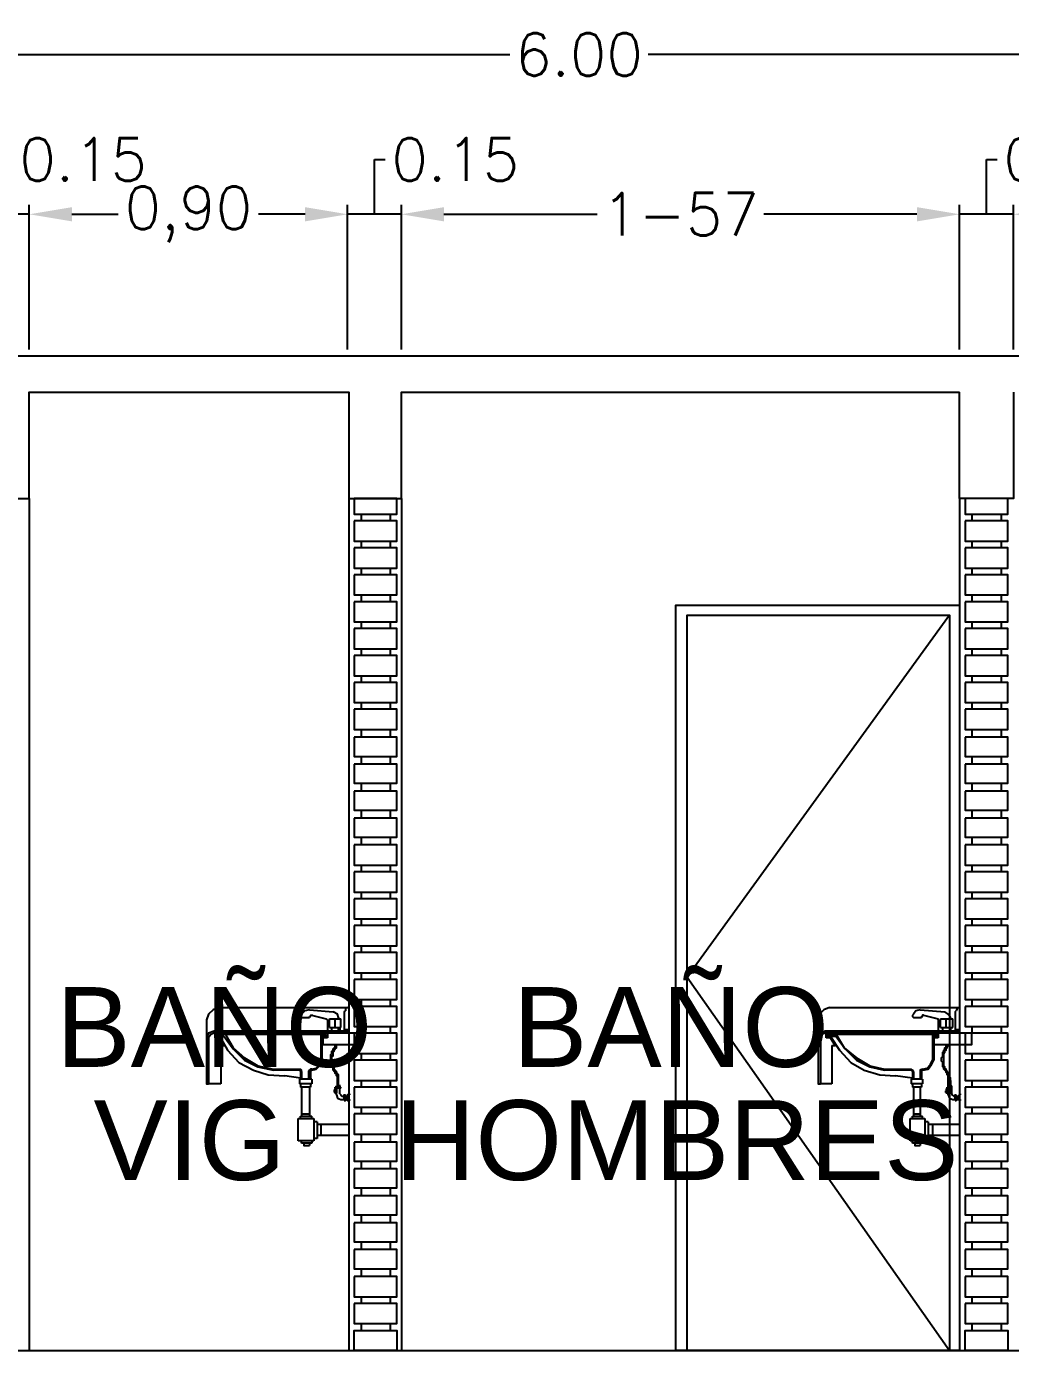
# Model space of a CAD drawing. Header units: millimetres. Extents: x -3 to 3438, y -2371 to 140.
# Drawn here: x 1201.64 to 1208.58, y -6.61 to 2.72 of the extents above; entities that cross this region are included whole.
import ezdxf

# ---------------------------------------------------------------- set-up
doc = ezdxf.new("R2010")
doc.units = ezdxf.units.MM
doc.linetypes.add('HIDDEN', pattern=[9.525, 6.35, -3.175])
doc.layers.get('0').update_dxf_attribs({"color": 3})
for name, color, linetype in [('1- 2', 223, 'Continuous'), ('1- muro 1', 8, 'Continuous'), ('1- muro de carga', 5, 'Continuous'), ('1- proy', 2, 'HIDDEN'), ('1- tex', 81, 'Continuous'), ('dim-75', 2, 'Continuous'), ('proy ante', 7, 'Continuous'), ('PUERTAS', 2, 'Continuous'), ('sanitarios', 2, 'Continuous')]:
    doc.layers.add(name, color=color, linetype=linetype)
doc.styles.add('ALA', font='arial.ttf')
doc.styles.add('TEXTOS', font='romans.shx')
doc.dimstyles.new('DIM-75P', dxfattribs={"dimtxt": 0.3, "dimasz": 0.3, "dimexe": 0.0675, "dimexo": 0.0468, "dimgap": 0.0375, "dimtad": 0, "dimtih": 1, "dimtoh": 1, "dimzin": 0, "dimdsep": 46, "dimtxsty": 'TEXTOS', "dimcen": 0.3, "dimclrd": 1, "dimclre": 1, "dimclrt": 2, "dimadec": 0, "dimazin": 0, "dimtfac": 1, "dimtmove": 1, "dimatfit": 3, "dimldrblk": 'flecha', "dimfxl": 0.045, "dimtolj": 1, "dimtzin": 0, "dimlwd": -1, "dimlwe": -1, "dimarcsym": 0})

# ---------------------------------------------------------------- blocks, each defined once
blk = doc.blocks.new('*D109')
at = {"layer": 'Defpoints', "color": 0, "transparency": 16777216}
for p in [(1201.2828, 1.3924), (1201.2828, 0.3924), (1201.6619, 0.3924)]:
    blk.add_point(p, dxfattribs=at)
at = {"layer": 'dim-75', "color": 1, "transparency": 16777216}
for p, q in [((1201.4723, 1.3924), (1201.4723, 1.7787)), ((1201.4723, 1.7787), (1201.5473, 1.7787)), ((1201.2828, 0.4392), (1201.2828, 1.4599)), ((1201.6619, 0.4392), (1201.6619, 1.4599)), ((1200.9828, 1.3924), (1200.6828, 1.3924)), ((1201.6619, 1.3924), (1201.2828, 1.3924)), ((1201.6619, 1.3924), (1201.2828, 1.3924)), ((1201.9619, 1.3924), (1202.2619, 1.3924))]:
    blk.add_line(p, q, dxfattribs=at)
for points in [[(1200.9828, 1.4424), (1200.9828, 1.3424), (1201.2828, 1.3924)], [(1201.9619, 1.4424), (1201.9619, 1.3424), (1201.6619, 1.3924)]]:
    blk.add_solid(points, dxfattribs=at)
at = {"layer": 'dim-75', "color": 2, "transparency": 16777216, "insert": (1202.042, 1.7787), "char_height": 0.3, "attachment_point": 5, "style": 'TEXTOS'}
blk.add_mtext('\\A1;0.15', dxfattribs=at)
blk = doc.blocks.new('flecha')
at = {"ltscale": 6}
for points in [[(-0.021, 0.03), (-0.106, 0.13), (-0.124, 0.055), (-0.124, 0.212)], [(-0.021, -0.03), (-0.106, -0.13), (-0.124, -0.055), (-0.124, -0.212)]]:
    blk.add_hatch(color=256, dxfattribs=at).paths.add_polyline_path(points)
for p, q in [((0.009, -0.017), (-0.137, 0.242)), ((0.009, 0.017), (-0.137, -0.242)), ((-0.127, 0.244), (-0.127, 0.025)), ((-0.127, 0.025), (-0.104, 0.122)), ((0, 0), (-0.104, 0.122)), ((0, 0), (-0.104, -0.122)), ((-0.127, -0.025), (-0.127, -0.244)), ((-0.127, -0.025), (-0.104, -0.122))]:
    blk.add_line(p, q, dxfattribs=at)
for points in [[(-0.021, 0.03), (-0.106, 0.13), (-0.124, 0.055), (-0.124, 0.212)], [(-0.021, -0.03), (-0.106, -0.13), (-0.124, -0.055), (-0.124, -0.212)]]:
    blk.add_lwpolyline(points, close=True, dxfattribs=at)
blk = doc.blocks.new('*D110')
at = {"layer": 'Defpoints', "color": 0, "transparency": 16777216}
for p in [(1203.9052, 1.3924), (1203.9052, 0.3924), (1204.2844, 0.3924)]:
    blk.add_point(p, dxfattribs=at)
at = {"layer": 'dim-75', "color": 1, "transparency": 16777216}
for p, q in [((1204.0948, 1.3924), (1204.0948, 1.7787)), ((1204.0948, 1.7787), (1204.1698, 1.7787)), ((1203.9052, 0.4392), (1203.9052, 1.4599)), ((1204.2844, 0.4392), (1204.2844, 1.4599)), ((1203.6052, 1.3924), (1203.3052, 1.3924)), ((1204.2844, 1.3924), (1203.9052, 1.3924)), ((1204.2844, 1.3924), (1203.9052, 1.3924)), ((1204.5844, 1.3924), (1204.8844, 1.3924))]:
    blk.add_line(p, q, dxfattribs=at)
for points in [[(1203.6052, 1.4424), (1203.6052, 1.3424), (1203.9052, 1.3924)], [(1204.5844, 1.4424), (1204.5844, 1.3424), (1204.2844, 1.3924)]]:
    blk.add_solid(points, dxfattribs=at)
at = {"layer": 'dim-75', "color": 2, "transparency": 16777216, "insert": (1204.6644, 1.7787), "char_height": 0.3, "attachment_point": 5, "style": 'TEXTOS'}
blk.add_mtext('\\A1;0.15', dxfattribs=at)
blk = doc.blocks.new('*D111')
at = {"layer": 'Defpoints', "color": 0, "transparency": 16777216}
for p in [(1208.218, 1.3924), (1208.218, 0.3924), (1208.5972, 0.3924)]:
    blk.add_point(p, dxfattribs=at)
at = {"layer": 'dim-75', "color": 1, "transparency": 16777216}
for p, q in [((1208.4076, 1.3924), (1208.4076, 1.7787)), ((1208.4076, 1.7787), (1208.4826, 1.7787)), ((1208.218, 0.4392), (1208.218, 1.4599)), ((1208.5972, 0.4392), (1208.5972, 1.4599)), ((1207.918, 1.3924), (1207.618, 1.3924)), ((1208.5972, 1.3924), (1208.218, 1.3924)), ((1208.5972, 1.3924), (1208.218, 1.3924)), ((1208.8972, 1.3924), (1209.1972, 1.3924))]:
    blk.add_line(p, q, dxfattribs=at)
for points in [[(1207.918, 1.4424), (1207.918, 1.3424), (1208.218, 1.3924)], [(1208.8972, 1.4424), (1208.8972, 1.3424), (1208.5972, 1.3924)]]:
    blk.add_solid(points, dxfattribs=at)
at = {"layer": 'dim-75', "color": 2, "transparency": 16777216, "insert": (1208.9772, 1.7787), "char_height": 0.3, "attachment_point": 5, "style": 'TEXTOS'}
blk.add_mtext('\\A1;0.15', dxfattribs=at)
blk = doc.blocks.new('*D113')
at = {"layer": 'Defpoints', "color": 0, "transparency": 16777216}
for p in [(1198.0284, 2.5188), (1198.0284, 1.5188), (1213.0442, 1.5188)]:
    blk.add_point(p, dxfattribs=at)
at = {"layer": 'dim-75', "color": 1, "transparency": 16777216}
for p, q in [((1198.0284, 1.5656), (1198.0284, 2.5863)), ((1213.0442, 1.5656), (1213.0442, 2.5863)), ((1198.3284, 2.5188), (1205.0488, 2.5188)), ((1212.7442, 2.5188), (1206.0238, 2.5188))]:
    blk.add_line(p, q, dxfattribs=at)
for points in [[(1198.3284, 2.5688), (1198.3284, 2.4688), (1198.0284, 2.5188)], [(1212.7442, 2.5688), (1212.7442, 2.4688), (1213.0442, 2.5188)]]:
    blk.add_solid(points, dxfattribs=at)
at = {"layer": 'dim-75', "color": 2, "transparency": 16777216, "insert": (1205.5363, 2.5188), "char_height": 0.3, "attachment_point": 5, "style": 'TEXTOS'}
blk.add_mtext('\\A1;6.00', dxfattribs=at)
blk = doc.blocks.new('*D116')
at = {"layer": 'Defpoints', "color": 0, "transparency": 16777216}
for p in [(1203.9052, 1.3924), (1201.6619, 0.3924), (1203.9052, 0.3924)]:
    blk.add_point(p, dxfattribs=at)
at = {"layer": 'dim-75', "color": 1, "transparency": 16777216}
for p, q in [((1201.6619, 0.4392), (1201.6619, 1.4599)), ((1203.9052, 0.4392), (1203.9052, 1.4599)), ((1201.9619, 1.3924), (1202.2889, 1.3924)), ((1203.6052, 1.3924), (1203.2782, 1.3924))]:
    blk.add_line(p, q, dxfattribs=at)
for points in [[(1201.9619, 1.4424), (1201.9619, 1.3424), (1201.6619, 1.3924)], [(1203.6052, 1.4424), (1203.6052, 1.3424), (1203.9052, 1.3924)]]:
    blk.add_solid(points, dxfattribs=at)
at = {"layer": 'dim-75', "color": 2, "transparency": 16777216, "insert": (1202.7836, 1.3924), "char_height": 0.3, "attachment_point": 5, "style": 'TEXTOS'}
blk.add_mtext('\\A1;0,90', dxfattribs=at)
blk = doc.blocks.new('*D117')
at = {"layer": 'Defpoints', "color": 0, "transparency": 16777216}
for p in [(1208.218, 1.3924), (1204.2844, 0.3924), (1208.218, 0.3924)]:
    blk.add_point(p, dxfattribs=at)
at = {"layer": 'dim-75', "color": 1, "transparency": 16777216}
for p, q in [((1204.2844, 0.4392), (1204.2844, 1.4599)), ((1208.218, 0.4392), (1208.218, 1.4599)), ((1204.5844, 1.3924), (1205.6637, 1.3924)), ((1207.918, 1.3924), (1206.8387, 1.3924))]:
    blk.add_line(p, q, dxfattribs=at)
for points in [[(1204.5844, 1.4424), (1204.5844, 1.3424), (1204.2844, 1.3924)], [(1207.918, 1.4424), (1207.918, 1.3424), (1208.218, 1.3924)]]:
    blk.add_solid(points, dxfattribs=at)
at = {"layer": 'dim-75', "color": 2, "transparency": 16777216, "insert": (1206.2512, 1.3924), "char_height": 0.3, "attachment_point": 5, "style": 'TEXTOS'}
blk.add_mtext('\\A1;1-57', dxfattribs=at)

msp = doc.modelspace()

# ---------------------------------------------------------------- linework, layer by layer
at = {"layer": '1- 2', "lineweight": 25}
for points in [[(1203.9526, -0.6107), (1203.9526, -0.7213), (1204.2527, -0.7213), (1204.2527, -0.6107), (1203.9526, -0.6107)], [(1208.2575, -0.6107), (1208.2575, -0.7213), (1208.5577, -0.7213), (1208.5577, -0.6107), (1208.2575, -0.6107)], [(1204, -0.7213), (1204, -0.7687)], [(1204.2054, -0.7213), (1204.2054, -0.7687)], [(1208.3049, -0.7213), (1208.3049, -0.7687)], [(1208.5103, -0.7213), (1208.5103, -0.7687)], [(1203.9526, -0.7687), (1203.9526, -0.9109), (1204.2527, -0.9109), (1204.2527, -0.7687), (1203.9526, -0.7687)], [(1208.2575, -0.7687), (1208.2575, -0.9109), (1208.5577, -0.9109), (1208.5577, -0.7687), (1208.2575, -0.7687)], [(1204, -0.9109), (1204, -0.9583)], [(1204.2054, -0.9109), (1204.2054, -0.9583)], [(1208.3049, -0.9109), (1208.3049, -0.9583)], [(1208.5103, -0.9109), (1208.5103, -0.9583)], [(1203.9526, -0.9583), (1203.9526, -1.1005), (1204.2527, -1.1005), (1204.2527, -0.9583), (1203.9526, -0.9583)], [(1208.2575, -0.9583), (1208.2575, -1.1005), (1208.5577, -1.1005), (1208.5577, -0.9583), (1208.2575, -0.9583)], [(1204, -1.1005), (1204, -1.1479)], [(1204.2054, -1.1005), (1204.2054, -1.1479)], [(1208.3049, -1.1005), (1208.3049, -1.1479)], [(1208.5103, -1.1005), (1208.5103, -1.1479)], [(1203.9526, -1.1479), (1203.9526, -1.29), (1204.2527, -1.29), (1204.2527, -1.1479), (1203.9526, -1.1479)], [(1208.2575, -1.1479), (1208.2575, -1.2901), (1208.5577, -1.2901), (1208.5577, -1.1479), (1208.2575, -1.1479)], [(1204, -1.29), (1204, -1.3374)], [(1204.2054, -1.29), (1204.2054, -1.3374)], [(1208.3049, -1.29), (1208.3049, -1.3374)], [(1208.5103, -1.29), (1208.5103, -1.3374)], [(1203.9526, -1.3374), (1203.9526, -1.4796), (1204.2527, -1.4796), (1204.2527, -1.3374), (1203.9526, -1.3374)], [(1208.2575, -1.3374), (1208.2575, -1.4796), (1208.5577, -1.4796), (1208.5577, -1.3374), (1208.2575, -1.3374)], [(1204, -1.4796), (1204, -1.527)], [(1204.2054, -1.4796), (1204.2054, -1.527)], [(1208.3049, -1.4796), (1208.3049, -1.527)], [(1208.5103, -1.4796), (1208.5103, -1.527)], [(1203.9526, -1.527), (1203.9526, -1.6692), (1204.2527, -1.6692), (1204.2527, -1.527), (1203.9526, -1.527)], [(1208.2575, -1.527), (1208.2575, -1.6692), (1208.5577, -1.6692), (1208.5577, -1.527), (1208.2575, -1.527)], [(1204, -1.6692), (1204, -1.7166)], [(1204.2054, -1.6692), (1204.2054, -1.7166)], [(1208.3049, -1.6692), (1208.3049, -1.7166)], [(1208.5103, -1.6692), (1208.5103, -1.7166)], [(1203.9526, -1.7166), (1203.9526, -1.8588), (1204.2527, -1.8588), (1204.2527, -1.7166), (1203.9526, -1.7166)], [(1208.2575, -1.7166), (1208.2575, -1.8588), (1208.5577, -1.8588), (1208.5577, -1.7166), (1208.2575, -1.7166)], [(1204, -1.8588), (1204, -1.9062)], [(1204.2054, -1.8588), (1204.2054, -1.9062)], [(1208.3049, -1.8588), (1208.3049, -1.9062)], [(1208.5103, -1.8588), (1208.5103, -1.9062)], [(1203.9526, -1.9062), (1203.9526, -2.0483), (1204.2527, -2.0483), (1204.2527, -1.9062), (1203.9526, -1.9062)], [(1208.2575, -1.9062), (1208.2575, -2.0483), (1208.5577, -2.0483), (1208.5577, -1.9062), (1208.2575, -1.9062)], [(1204, -2.0483), (1204, -2.0957)], [(1204.2054, -2.0483), (1204.2054, -2.0957)], [(1208.3049, -2.0483), (1208.3049, -2.0957)], [(1208.5103, -2.0483), (1208.5103, -2.0957)], [(1203.9526, -2.0957), (1203.9526, -2.2379), (1204.2527, -2.2379), (1204.2527, -2.0957), (1203.9526, -2.0957)], [(1208.2575, -2.0957), (1208.2575, -2.2379), (1208.5577, -2.2379), (1208.5577, -2.0957), (1208.2575, -2.0957)], [(1204, -2.2379), (1204, -2.2932)], [(1204.2054, -2.2379), (1204.2054, -2.2932)], [(1208.3049, -2.2379), (1208.3049, -2.2932)], [(1208.5103, -2.2379), (1208.5103, -2.2932)], [(1203.9526, -2.2932), (1203.9526, -2.4275), (1204.2527, -2.4275), (1204.2527, -2.2932), (1203.9526, -2.2932)], [(1208.2575, -2.2932), (1208.2575, -2.4275), (1208.5577, -2.4275), (1208.5577, -2.2932), (1208.2575, -2.2932)], [(1203.9526, -2.4828), (1203.9526, -2.6171), (1204.2527, -2.6171), (1204.2527, -2.4828), (1203.9526, -2.4828)], [(1204, -2.4275), (1204, -2.4828)], [(1204.2054, -2.4275), (1204.2054, -2.4828)], [(1208.2575, -2.4828), (1208.2575, -2.6171), (1208.5577, -2.6171), (1208.5577, -2.4828), (1208.2575, -2.4828)], [(1208.3049, -2.4275), (1208.3049, -2.4828)], [(1208.5103, -2.4275), (1208.5103, -2.4828)], [(1203.9526, -2.6723), (1203.9526, -2.8066), (1204.2527, -2.8066), (1204.2527, -2.6723), (1203.9526, -2.6723)], [(1204, -2.6171), (1204, -2.6723)], [(1204.2054, -2.6171), (1204.2054, -2.6723)], [(1208.2575, -2.6724), (1208.2575, -2.8066), (1208.5577, -2.8066), (1208.5577, -2.6724), (1208.2575, -2.6724)], [(1208.3049, -2.6171), (1208.3049, -2.6724)], [(1208.5103, -2.6171), (1208.5103, -2.6724)], [(1203.9526, -2.8619), (1203.9526, -2.9962), (1204.2527, -2.9962), (1204.2527, -2.8619), (1203.9526, -2.8619)], [(1204, -2.8066), (1204, -2.8619)], [(1204.2054, -2.8066), (1204.2054, -2.8619)], [(1208.2575, -2.8619), (1208.2575, -2.9962), (1208.5577, -2.9962), (1208.5577, -2.8619), (1208.2575, -2.8619)], [(1208.3049, -2.8066), (1208.3049, -2.8619)], [(1208.5103, -2.8066), (1208.5103, -2.8619)], [(1203.9526, -3.0515), (1203.9526, -3.1937), (1204.2527, -3.1937), (1204.2527, -3.0515), (1203.9526, -3.0515)], [(1204, -2.9962), (1204, -3.0515)], [(1204.2054, -2.9962), (1204.2054, -3.0515)], [(1208.2575, -3.0515), (1208.2575, -3.1937), (1208.5577, -3.1937), (1208.5577, -3.0515), (1208.2575, -3.0515)], [(1208.3049, -2.9962), (1208.3049, -3.0515)], [(1208.5103, -2.9962), (1208.5103, -3.0515)], [(1203.9526, -3.2411), (1203.9526, -3.3832), (1204.2527, -3.3832), (1204.2527, -3.2411), (1203.9526, -3.2411)], [(1204, -3.1937), (1204, -3.2411)], [(1204.2054, -3.1937), (1204.2054, -3.2411)], [(1208.2575, -3.2411), (1208.2575, -3.3833), (1208.5577, -3.3833), (1208.5577, -3.2411), (1208.2575, -3.2411)], [(1208.3049, -3.1937), (1208.3049, -3.2411)], [(1208.5103, -3.1937), (1208.5103, -3.2411)], [(1203.9526, -3.4306), (1203.9526, -3.5728), (1204.2527, -3.5728), (1204.2527, -3.4306), (1203.9526, -3.4306)], [(1204, -3.3832), (1204, -3.4306)], [(1204.2054, -3.3832), (1204.2054, -3.4306)], [(1208.2575, -3.4307), (1208.2575, -3.5728), (1208.5577, -3.5728), (1208.5577, -3.4307), (1208.2575, -3.4307)], [(1208.3049, -3.3833), (1208.3049, -3.4307)], [(1208.5103, -3.3833), (1208.5103, -3.4307)], [(1203.9526, -3.6202), (1203.9526, -3.7624), (1204.2527, -3.7624), (1204.2527, -3.6202), (1203.9526, -3.6202)], [(1204, -3.5728), (1204, -3.6202)], [(1204.2054, -3.5728), (1204.2054, -3.6202)], [(1208.2575, -3.6202), (1208.2575, -3.7624), (1208.5577, -3.7624), (1208.5577, -3.6202), (1208.2575, -3.6202)], [(1208.3049, -3.5728), (1208.3049, -3.6202)], [(1208.5103, -3.5728), (1208.5103, -3.6202)], [(1203.9526, -3.8098), (1203.9526, -3.952), (1204.2527, -3.952), (1204.2527, -3.8098), (1203.9526, -3.8098)], [(1204, -3.7624), (1204, -3.8098)], [(1204.2054, -3.7624), (1204.2054, -3.8098)], [(1208.2575, -3.8098), (1208.2575, -3.952), (1208.5577, -3.952), (1208.5577, -3.8098), (1208.2575, -3.8098)], [(1208.3049, -3.7624), (1208.3049, -3.8098)], [(1208.5103, -3.7624), (1208.5103, -3.8098)], [(1203.9526, -3.9994), (1203.9526, -4.1415), (1204.2527, -4.1415), (1204.2527, -3.9994), (1203.9526, -3.9994)], [(1204, -3.952), (1204, -3.9994)], [(1204.2054, -3.952), (1204.2054, -3.9994)], [(1208.2575, -3.9994), (1208.2575, -4.1416), (1208.5577, -4.1416), (1208.5577, -3.9994), (1208.2575, -3.9994)], [(1208.3049, -3.952), (1208.3049, -3.9994)], [(1208.5103, -3.952), (1208.5103, -3.9994)], [(1203.9526, -4.1889), (1203.9526, -4.3311), (1204.2527, -4.3311), (1204.2527, -4.1889), (1203.9526, -4.1889)], [(1204, -4.1415), (1204, -4.1889)], [(1204.2054, -4.1415), (1204.2054, -4.1889)], [(1208.2575, -4.189), (1208.2575, -4.3311), (1208.5577, -4.3311), (1208.5577, -4.189), (1208.2575, -4.189)], [(1208.3049, -4.1416), (1208.3049, -4.189)], [(1208.5103, -4.1416), (1208.5103, -4.189)], [(1203.9526, -4.3785), (1203.9526, -4.5207), (1204.2527, -4.5207), (1204.2527, -4.3785), (1203.9526, -4.3785)], [(1204, -4.3311), (1204, -4.3785)], [(1204.2054, -4.3311), (1204.2054, -4.3785)], [(1208.2575, -4.3785), (1208.2575, -4.5207), (1208.5577, -4.5207), (1208.5577, -4.3785), (1208.2575, -4.3785)], [(1208.3049, -4.3311), (1208.3049, -4.3785)], [(1208.5103, -4.3311), (1208.5103, -4.3785)], [(1203.9526, -4.5681), (1203.9526, -4.7103), (1204.2527, -4.7103), (1204.2527, -4.5681), (1203.9526, -4.5681)], [(1204, -4.5207), (1204, -4.5681)], [(1204.2054, -4.5207), (1204.2054, -4.5681)], [(1208.2575, -4.5681), (1208.2575, -4.7103), (1208.5577, -4.7103), (1208.5577, -4.5681), (1208.2575, -4.5681)], [(1208.3049, -4.5207), (1208.3049, -4.5681)], [(1208.5103, -4.5207), (1208.5103, -4.5681)], [(1203.9526, -4.7577), (1203.9526, -4.8998), (1204.2527, -4.8998), (1204.2527, -4.7577), (1203.9526, -4.7577)], [(1204, -4.7103), (1204, -4.7577)], [(1204.2054, -4.7103), (1204.2054, -4.7577)], [(1208.2575, -4.7577), (1208.2575, -4.8999), (1208.5577, -4.8999), (1208.5577, -4.7577), (1208.2575, -4.7577)], [(1208.3049, -4.7103), (1208.3049, -4.7577)], [(1208.5103, -4.7103), (1208.5103, -4.7577)], [(1204, -4.8998), (1204, -4.9472)], [(1204.2054, -4.8998), (1204.2054, -4.9472)], [(1208.3049, -4.8999), (1208.3049, -4.9472)], [(1208.5103, -4.8999), (1208.5103, -4.9472)], [(1203.9526, -4.9472), (1203.9526, -5.0894), (1204.2527, -5.0894), (1204.2527, -4.9472), (1203.9526, -4.9472)], [(1208.2575, -4.9472), (1208.2575, -5.0894), (1208.5577, -5.0894), (1208.5577, -4.9472), (1208.2575, -4.9472)], [(1204, -5.0894), (1204, -5.1447)], [(1204.2054, -5.0894), (1204.2054, -5.1447)], [(1208.3049, -5.0894), (1208.3049, -5.1447)], [(1208.5103, -5.0894), (1208.5103, -5.1447)], [(1203.9526, -5.1447), (1203.9526, -5.279), (1204.2527, -5.279), (1204.2527, -5.1447), (1203.9526, -5.1447)], [(1208.2575, -5.1447), (1208.2575, -5.279), (1208.5577, -5.279), (1208.5577, -5.1447), (1208.2575, -5.1447)], [(1204, -5.279), (1204, -5.3343)], [(1204.2054, -5.279), (1204.2054, -5.3343)], [(1208.3049, -5.279), (1208.3049, -5.3343)], [(1208.5103, -5.279), (1208.5103, -5.3343)], [(1203.9526, -5.3343), (1203.9526, -5.4686), (1204.2527, -5.4686), (1204.2527, -5.3343), (1203.9526, -5.3343)], [(1208.2575, -5.3343), (1208.2575, -5.4686), (1208.5577, -5.4686), (1208.5577, -5.3343), (1208.2575, -5.3343)], [(1204, -5.4686), (1204, -5.5239)], [(1204.2054, -5.4686), (1204.2054, -5.5239)], [(1208.3049, -5.4686), (1208.3049, -5.5239)], [(1208.5103, -5.4686), (1208.5103, -5.5239)], [(1203.9526, -5.5239), (1203.9526, -5.6581), (1204.2527, -5.6581), (1204.2527, -5.5239), (1203.9526, -5.5239)], [(1208.2575, -5.5239), (1208.2575, -5.6582), (1208.5577, -5.6582), (1208.5577, -5.5239), (1208.2575, -5.5239)], [(1204, -5.6581), (1204, -5.7134)], [(1204.2054, -5.6581), (1204.2054, -5.7134)], [(1208.3049, -5.6581), (1208.3049, -5.7134)], [(1208.5103, -5.6581), (1208.5103, -5.7134)], [(1203.9526, -5.7134), (1203.9526, -5.8477), (1204.2527, -5.8477), (1204.2527, -5.7134), (1203.9526, -5.7134)], [(1208.2575, -5.7134), (1208.2575, -5.8477), (1208.5577, -5.8477), (1208.5577, -5.7134), (1208.2575, -5.7134)], [(1204, -5.8477), (1204, -5.903)], [(1204.2054, -5.8477), (1204.2054, -5.903)], [(1208.3049, -5.8477), (1208.3049, -5.903)], [(1208.5103, -5.8477), (1208.5103, -5.903)], [(1203.9526, -5.903), (1203.9526, -6.0373), (1204.2527, -6.0373), (1204.2527, -5.903), (1203.9526, -5.903)], [(1208.2575, -5.903), (1208.2575, -6.0373), (1208.5577, -6.0373), (1208.5577, -5.903), (1208.2575, -5.903)], [(1204, -6.0373), (1204, -6.0926)], [(1204.2054, -6.0373), (1204.2054, -6.0926)], [(1208.3049, -6.0373), (1208.3049, -6.0926)], [(1208.5103, -6.0373), (1208.5103, -6.0926)], [(1203.9526, -6.0926), (1203.9526, -6.2348), (1204.2527, -6.2348), (1204.2527, -6.0926), (1203.9526, -6.0926)], [(1208.2575, -6.0926), (1208.2575, -6.2348), (1208.5577, -6.2348), (1208.5577, -6.0926), (1208.2575, -6.0926)], [(1204, -6.2348), (1204, -6.2821)], [(1204.2054, -6.2348), (1204.2054, -6.2821)], [(1208.3049, -6.2348), (1208.3049, -6.2822)], [(1208.5103, -6.2348), (1208.5103, -6.2822)], [(1203.9526, -6.2821), (1203.9526, -6.4243), (1204.2527, -6.4243), (1204.2527, -6.2821), (1203.9526, -6.2821)], [(1208.2575, -6.2822), (1208.2575, -6.4243), (1208.5577, -6.4243), (1208.5577, -6.2822), (1208.2575, -6.2822)], [(1204, -6.4243), (1204, -6.4717)], [(1204.2054, -6.4243), (1204.2054, -6.4717)], [(1208.3049, -6.4243), (1208.3049, -6.4717)], [(1208.5103, -6.4243), (1208.5103, -6.4717)], [(1203.9526, -6.6139), (1203.9526, -6.4717), (1204.2527, -6.4717), (1204.2527, -6.6139), (1203.9526, -6.6139)], [(1208.2575, -6.6139), (1208.2575, -6.4717), (1208.5577, -6.4717), (1208.5577, -6.6139), (1208.2575, -6.6139)]]:
    msp.add_lwpolyline(points, dxfattribs=at)
at = {"layer": '1- muro 1', "lineweight": 25}
for points in [[(1201.6619, -0.6108), (1201.6619, -6.6139)], [(1203.9131, -0.6108), (1203.9131, -6.6139)], [(1204.2844, -0.6108), (1204.2844, -6.6139)], [(1208.218, -0.6108), (1208.218, -6.6139)]]:
    msp.add_lwpolyline(points, dxfattribs=at)
at = {"layer": '1- muro de carga', "lineweight": 25}
for points in [[(1213.0442, 0.3924), (1194.6556, 0.3924), (1194.6556, -0.6108), (1195.0347, -0.6108), (1195.0347, 0.1396), (1198.0363, 0.1396), (1198.0363, -0.6108), (1198.4076, -0.6108), (1198.4076, 0.1396), (1201.2907, 0.1396), (1201.2907, -0.6108), (1201.6619, -0.6108), (1201.6619, 0.1396), (1203.9131, 0.1396), (1203.9131, -0.6108), (1204.2844, -0.6108), (1204.2844, 0.1396), (1208.218, 0.1396)], [(1208.5972, 0.1396), (1208.5972, -0.6108), (1208.218, -0.6108), (1208.218, 0.1396)]]:
    msp.add_lwpolyline(points, dxfattribs=at)
at = {"layer": '1- proy'}
for p, q in [((1208.1469, -1.4322), (1206.2986, -3.9836)), ((1206.2986, -3.9836), (1208.1469, -6.6139))]:
    msp.add_line(p, q, dxfattribs=at)
at = {"layer": 'proy ante', "color": 7, "lineweight": 25, "true_color": 0xffffff}
msp.add_lwpolyline([(1189.1501, -6.6139), (1216.3934, -6.6139)], dxfattribs=at)
at = {"layer": 'PUERTAS', "lineweight": 25}
for points in [[(1206.2195, -6.6139), (1206.2195, -1.3612), (1208.218, -1.3612), (1208.218, -6.6139), (1206.2195, -6.6139)], [(1206.2195, -1.3612), (1206.2195, -1.3612)], [(1206.2985, -6.6139), (1206.2985, -1.4322), (1208.1469, -1.4322), (1208.1469, -6.6139)]]:
    msp.add_lwpolyline(points, dxfattribs=at)
at = {"layer": 'sanitarios', "lineweight": 25}
for points in [[(1202.9968, -4.1969), (1202.9573, -4.2127), (1202.9258, -4.2442), (1202.91, -4.2837)], [(1202.9968, -4.1969), (1203.9131, -4.1969)], [(1203.9131, -4.1969), (1203.9131, -4.3548), (1203.8815, -4.3548)], [(1203.9052, -4.1969), (1203.8894, -4.2048), (1203.8894, -4.2206)], [(1207.3017, -4.1968), (1207.2622, -4.2126), (1207.2306, -4.2442), (1207.2227, -4.2837)], [(1207.3017, -4.1969), (1208.218, -4.1969)], [(1208.218, -4.1969), (1208.218, -4.3548), (1208.1864, -4.3548)], [(1208.2101, -4.1969), (1208.2022, -4.2048), (1208.1943, -4.2206)], [(1202.9099, -4.2837), (1202.9099, -4.4101)], [(1203.5734, -4.2522), (1203.5734, -4.2601), (1203.5813, -4.268)], [(1203.5813, -4.2443), (1203.5735, -4.2522)], [(1203.6366, -4.2127), (1203.605, -4.2206), (1203.5813, -4.2443)], [(1203.5813, -4.2679), (1203.6366, -4.2679)], [(1203.6366, -4.2127), (1203.8025, -4.2285)], [(1203.6603, -4.2522), (1203.6445, -4.2522), (1203.6366, -4.268)], [(1203.6366, -4.2679), (1203.6366, -4.2601)], [(1203.6603, -4.2522), (1203.7551, -4.2759)], [(1203.763, -4.2837), (1203.7551, -4.2758)], [(1203.763, -4.2837), (1203.763, -4.3627)], [(1203.7788, -4.2758), (1203.8578, -4.2758)], [(1203.7788, -4.339), (1203.7788, -4.2759)], [(1203.842, -4.2679), (1203.8341, -4.2443), (1203.8025, -4.2285)], [(1203.8183, -4.339), (1203.8183, -4.2759)], [(1203.842, -4.2679), (1203.842, -4.2759)], [(1203.8578, -4.339), (1203.8578, -4.2759)], [(1203.8815, -4.2285), (1203.8894, -4.2206)], [(1203.8815, -4.2285), (1203.8815, -4.3548)], [(1207.2227, -4.2837), (1207.2227, -4.4101)], [(1207.8941, -4.2442), (1207.8862, -4.2521)], [(1207.8862, -4.2521), (1207.8862, -4.26), (1207.8941, -4.2679)], [(1207.9415, -4.2126), (1207.9099, -4.2205), (1207.8941, -4.2442)], [(1207.8941, -4.2679), (1207.9494, -4.2679)], [(1207.9415, -4.2126), (1208.1153, -4.2284)], [(1207.9652, -4.2521), (1207.9573, -4.2521), (1207.9494, -4.2679)], [(1207.9494, -4.2679), (1207.9494, -4.26)], [(1207.9652, -4.2521), (1208.0679, -4.2758)], [(1208.0679, -4.2837), (1208.0679, -4.2758)], [(1208.0679, -4.2837), (1208.0679, -4.3627)], [(1208.0837, -4.2758), (1208.1706, -4.2758)], [(1208.0837, -4.339), (1208.0837, -4.2758)], [(1208.1548, -4.2679), (1208.139, -4.2442), (1208.1153, -4.2284)], [(1208.1232, -4.339), (1208.1232, -4.2758)], [(1208.1548, -4.2679), (1208.1548, -4.2758)], [(1208.1706, -4.339), (1208.1706, -4.2758)], [(1208.1864, -4.2284), (1208.1943, -4.2205)], [(1208.1864, -4.2284), (1208.1864, -4.3548)], [(1202.9652, -4.3627), (1202.9258, -4.3785), (1202.91, -4.4101)], [(1202.9652, -4.3785), (1202.9416, -4.3864), (1202.9258, -4.4101)], [(1203.0521, -4.3627), (1202.9653, -4.3627)], [(1203.0995, -4.3785), (1202.9653, -4.3785)], [(1202.9731, -4.4101), (1202.9731, -4.3785)], [(1203.7314, -4.3627), (1203.0521, -4.3627)], [(1203.0521, -4.3785), (1203.06, -4.3785), (1203.06, -4.3627), (1203.0521, -4.3627)], [(1203.7235, -4.3785), (1203.0521, -4.3785)], [(1203.06, -4.3706), (1203.06, -4.3627)], [(1203.7314, -4.3627), (1203.7235, -4.3627), (1203.7235, -4.3785)], [(1203.9131, -4.3785), (1203.7235, -4.3785)], [(1203.842, -4.3627), (1203.7314, -4.3627)], [(1203.763, -4.4101), (1203.7314, -4.4101), (1203.7314, -4.4575), (1204, -4.4575), (1204, -4.3785), (1203.763, -4.3785), (1203.763, -4.4101)], [(1203.7788, -4.339), (1203.8578, -4.339)], [(1203.7946, -4.3627), (1203.7946, -4.339)], [(1203.842, -4.3627), (1203.842, -4.339)], [(1203.9131, -4.3627), (1203.842, -4.3627)], [(1203.8499, -4.339), (1203.8499, -4.3627)], [(1203.9131, -4.3627), (1203.9131, -4.3785)], [(1207.2701, -4.3627), (1207.2385, -4.3785), (1207.2227, -4.4101)], [(1207.2701, -4.3785), (1207.2464, -4.3864), (1207.2385, -4.4101)], [(1207.357, -4.3627), (1207.2701, -4.3627)], [(1207.4123, -4.3785), (1207.2701, -4.3785)], [(1207.278, -4.4101), (1207.278, -4.3785)], [(1208.0442, -4.3627), (1207.357, -4.3627)], [(1207.357, -4.3785), (1207.3649, -4.3785), (1207.3649, -4.3627), (1207.357, -4.3627)], [(1208.0363, -4.3785), (1207.357, -4.3785)], [(1207.3649, -4.3706), (1207.3649, -4.3627)], [(1208.0442, -4.3627), (1208.0363, -4.3627), (1208.0363, -4.3785)], [(1208.2179, -4.3785), (1208.0363, -4.3785)], [(1208.0679, -4.4101), (1208.0363, -4.4101), (1208.0363, -4.4575), (1208.3048, -4.4575), (1208.3048, -4.3785), (1208.0679, -4.3785), (1208.0679, -4.4101)], [(1208.1548, -4.3627), (1208.0442, -4.3627)], [(1208.0837, -4.339), (1208.1706, -4.339)], [(1208.0995, -4.3627), (1208.0995, -4.339)], [(1208.2179, -4.3627), (1208.1548, -4.3627)], [(1208.218, -4.3627), (1208.218, -4.3785)], [(1202.9099, -4.4101), (1202.9099, -4.734), (1202.9258, -4.734)], [(1202.9257, -4.4101), (1202.9257, -4.734)], [(1203.0047, -4.4101), (1202.9731, -4.4101)], [(1202.981, -4.4022), (1202.981, -4.3864)], [(1203.7551, -4.3864), (1202.9811, -4.3864)], [(1203.0363, -4.4022), (1202.9811, -4.4022)], [(1203.0047, -4.4022), (1203.06, -4.497), (1203.139, -4.5839), (1203.2417, -4.6392), (1203.3444, -4.6708), (1203.4629, -4.6787)], [(1203.0126, -4.4654), (1203.0363, -4.4654), (1203.0047, -4.4101)], [(1203.0126, -4.4654), (1203.0126, -4.734)], [(1203.0363, -4.4022), (1203.0995, -4.4891), (1203.1785, -4.5681), (1203.2733, -4.6155), (1203.3839, -4.6392)], [(1203.0442, -4.3864), (1203.0995, -4.4812), (1203.1785, -4.5523), (1203.2733, -4.6076), (1203.3839, -4.6313)], [(1203.7156, -4.3864), (1203.7156, -4.5681)], [(1203.7551, -4.3864), (1203.7551, -4.4022), (1203.7235, -4.4022)], [(1203.7235, -4.4022), (1203.7235, -4.5681)], [(1203.8341, -4.7103), (1203.8341, -4.6787), (1203.8262, -4.6787), (1203.8262, -4.6629), (1203.8183, -4.6629), (1203.8183, -4.655), (1203.8104, -4.6471), (1203.8104, -4.6392), (1203.8025, -4.6392), (1203.8025, -4.6234), (1203.7946, -4.6155), (1203.7946, -4.6076), (1203.7867, -4.5997), (1203.7867, -4.5286), (1203.7946, -4.5207), (1203.7946, -4.5049), (1203.8025, -4.5049), (1203.8025, -4.4891), (1203.8104, -4.4891), (1203.8104, -4.4812), (1203.8183, -4.4733), (1203.8183, -4.4575)], [(1203.842, -4.7103), (1203.842, -4.6708), (1203.8341, -4.6708), (1203.8341, -4.6629), (1203.8262, -4.655), (1203.8262, -4.6471), (1203.8183, -4.6471), (1203.8183, -4.6392), (1203.8104, -4.6313), (1203.8104, -4.6155), (1203.8025, -4.6155), (1203.8025, -4.5918), (1203.7946, -4.5839), (1203.7946, -4.5365), (1203.8025, -4.5365), (1203.8025, -4.5128), (1203.8104, -4.5049), (1203.8104, -4.497), (1203.8183, -4.4891), (1203.8183, -4.4812), (1203.8262, -4.4812), (1203.8262, -4.4654), (1203.8341, -4.4575)], [(1207.2227, -4.4101), (1207.2227, -4.734), (1207.2385, -4.734)], [(1207.2385, -4.4101), (1207.2385, -4.734)], [(1207.3096, -4.4101), (1207.278, -4.4101)], [(1208.0679, -4.3864), (1207.2859, -4.3864)], [(1207.2859, -4.4022), (1207.2859, -4.3864)], [(1207.3491, -4.4022), (1207.2859, -4.4022)], [(1207.3096, -4.4022), (1207.3728, -4.497), (1207.4518, -4.5839), (1207.5466, -4.6392), (1207.6571, -4.6708), (1207.7677, -4.6787)], [(1207.3175, -4.4654), (1207.3412, -4.4654), (1207.3096, -4.4101)], [(1207.3175, -4.4654), (1207.3175, -4.734)], [(1207.3491, -4.3864), (1207.4044, -4.4812), (1207.4913, -4.5523), (1207.5861, -4.6076), (1207.6887, -4.6313)], [(1207.3491, -4.4022), (1207.4123, -4.4891), (1207.4913, -4.5681), (1207.5861, -4.6155), (1207.6887, -4.6392)], [(1208.0284, -4.3864), (1208.0284, -4.5681)], [(1208.0679, -4.3864), (1208.0679, -4.4022), (1208.0363, -4.4022)], [(1208.0363, -4.4022), (1208.0363, -4.5681)], [(1208.139, -4.7103), (1208.139, -4.6708), (1208.1311, -4.6708), (1208.1311, -4.655), (1208.1232, -4.655), (1208.1232, -4.6471), (1208.1153, -4.6392), (1208.1074, -4.6313), (1208.1074, -4.6155), (1208.0995, -4.6155), (1208.0995, -4.5839), (1208.0916, -4.576), (1208.0916, -4.5523), (1208.0995, -4.5444), (1208.0995, -4.5128), (1208.1074, -4.5128), (1208.1074, -4.497), (1208.1153, -4.4891), (1208.1153, -4.4812), (1208.1232, -4.4812), (1208.1232, -4.4654), (1208.1311, -4.4654), (1208.1311, -4.4575)], [(1208.1548, -4.7103), (1208.1548, -4.6945), (1208.1469, -4.6866), (1208.1469, -4.6708), (1208.139, -4.6629), (1208.139, -4.655), (1208.1311, -4.6471), (1208.1232, -4.6392), (1208.1232, -4.6313), (1208.1153, -4.6234), (1208.1153, -4.6155), (1208.1074, -4.6076), (1208.1074, -4.5207), (1208.1153, -4.5128), (1208.1153, -4.5049), (1208.1232, -4.497), (1208.1232, -4.4891), (1208.1311, -4.4812), (1208.1311, -4.4733), (1208.139, -4.4654), (1208.139, -4.4575)], [(1203.6524, -4.6313), (1203.684, -4.6234), (1203.7077, -4.5997), (1203.7156, -4.5681)], [(1203.6524, -4.6392), (1203.684, -4.6313), (1203.7156, -4.5997), (1203.7235, -4.5681)], [(1207.9573, -4.6313), (1207.9889, -4.6234), (1208.0126, -4.5997), (1208.0284, -4.5681)], [(1207.9573, -4.6392), (1207.9968, -4.6313), (1208.0205, -4.5997), (1208.0363, -4.5681)], [(1203.3839, -4.6313), (1203.5656, -4.6313)], [(1203.5656, -4.6392), (1203.3839, -4.6392)], [(1203.5576, -4.6313), (1203.5735, -4.6313)], [(1203.5734, -4.6471), (1203.5734, -4.6392), (1203.5655, -4.6392)], [(1203.5734, -4.6471), (1203.5734, -4.7024)], [(1203.5813, -4.6471), (1203.5813, -4.6392), (1203.5735, -4.6313)], [(1203.5813, -4.6471), (1203.5813, -4.7024)], [(1203.6524, -4.6313), (1203.6445, -4.6313), (1203.6366, -4.6392), (1203.6287, -4.6471), (1203.6287, -4.7024)], [(1203.6445, -4.6392), (1203.6445, -4.6471)], [(1203.6524, -4.6392), (1203.6445, -4.6392)], [(1203.6445, -4.6471), (1203.6445, -4.7024)], [(1207.6888, -4.6313), (1207.8704, -4.6313)], [(1207.8704, -4.6392), (1207.6888, -4.6392)], [(1207.8704, -4.6313), (1207.8783, -4.6313)], [(1207.8862, -4.6471), (1207.8783, -4.6392), (1207.8704, -4.6392)], [(1207.8941, -4.6471), (1207.8862, -4.6392), (1207.8783, -4.6313)], [(1207.8862, -4.6471), (1207.8862, -4.7024)], [(1207.8941, -4.6471), (1207.8941, -4.7024)], [(1207.9573, -4.6313), (1207.9415, -4.6392), (1207.9415, -4.7024)], [(1207.9573, -4.6392), (1207.9494, -4.6392), (1207.9494, -4.6471)], [(1207.9494, -4.6471), (1207.9494, -4.7024)], [(1207.9573, -4.6392), (1207.9573, -4.6313)], [(1203.0126, -4.734), (1202.9258, -4.734)], [(1203.5735, -4.6945), (1203.4629, -4.6787)], [(1203.6524, -4.7024), (1203.5655, -4.7024)], [(1203.5655, -4.7024), (1203.5655, -4.734)], [(1203.6524, -4.734), (1203.5655, -4.734)], [(1203.5734, -4.734), (1203.5734, -4.7577)], [(1203.6445, -4.7577), (1203.5734, -4.7577)], [(1203.5813, -4.7577), (1203.5813, -4.9631)], [(1203.6366, -4.7577), (1203.6366, -4.9631)], [(1203.6445, -4.734), (1203.6445, -4.7577)], [(1203.6524, -4.7024), (1203.6524, -4.734)], [(1203.8578, -4.7577), (1203.8183, -4.7577)], [(1203.8183, -4.7656), (1203.8183, -4.7577)], [(1203.8262, -4.7577), (1203.8262, -4.7498)], [(1203.8341, -4.7498), (1203.8262, -4.7498)], [(1203.8341, -4.7498), (1203.8341, -4.7103)], [(1203.8499, -4.7498), (1203.8341, -4.7498)], [(1203.842, -4.7498), (1203.842, -4.7103)], [(1203.8499, -4.7498), (1203.8499, -4.7419)], [(1203.8499, -4.7577), (1203.8499, -4.7498)], [(1203.8578, -4.7656), (1203.8578, -4.7577)], [(1207.3175, -4.734), (1207.2385, -4.734)], [(1207.8862, -4.6945), (1207.7678, -4.6787)], [(1207.9573, -4.7024), (1207.8783, -4.7024)], [(1207.8783, -4.7024), (1207.8783, -4.734)], [(1207.9573, -4.734), (1207.8783, -4.734)], [(1207.8862, -4.734), (1207.8862, -4.7577)], [(1207.9494, -4.7577), (1207.8862, -4.7577)], [(1207.8941, -4.7577), (1207.8941, -4.963)], [(1207.9415, -4.7577), (1207.9415, -4.963)], [(1207.9494, -4.734), (1207.9494, -4.7577)], [(1207.9573, -4.7024), (1207.9573, -4.734)], [(1208.131, -4.7656), (1208.131, -4.7577)], [(1208.1627, -4.7577), (1208.1311, -4.7577)], [(1208.1389, -4.7577), (1208.1389, -4.7498)], [(1208.139, -4.7498), (1208.139, -4.7103)], [(1208.139, -4.7498), (1208.139, -4.7419)], [(1208.1548, -4.7498), (1208.139, -4.7498)], [(1208.1548, -4.7103), (1208.1548, -4.7498), (1208.1627, -4.7498)], [(1208.1548, -4.7498), (1208.1548, -4.7419)], [(1208.1627, -4.7577), (1208.1627, -4.7498)], [(1208.1627, -4.7656), (1208.1627, -4.7577)], [(1203.8262, -4.7735), (1203.8183, -4.7735), (1203.8104, -4.7814), (1203.8104, -4.7893), (1203.8183, -4.7972)], [(1203.8104, -4.7893), (1203.8183, -4.7972), (1203.8262, -4.7972)], [(1203.8578, -4.7656), (1203.8183, -4.7656)], [(1203.8183, -4.7972), (1203.8262, -4.7972)], [(1203.8262, -4.813), (1203.8262, -4.7656)], [(1203.8262, -4.7735), (1203.8262, -4.7972)], [(1203.8262, -4.7814), (1203.8262, -4.7735)], [(1203.8262, -4.7893), (1203.8262, -4.7814)], [(1203.8262, -4.813), (1203.8341, -4.8367), (1203.8578, -4.8446)], [(1203.8499, -4.8051), (1203.8499, -4.7656)], [(1203.8499, -4.8051), (1203.8578, -4.813), (1203.8657, -4.8209)], [(1203.8578, -4.8446), (1203.8815, -4.8446)], [(1203.8657, -4.8209), (1203.8815, -4.8209)], [(1203.8815, -4.8525), (1203.8815, -4.813), (1203.8894, -4.813)], [(1203.8815, -4.8525), (1203.8894, -4.8525), (1203.8894, -4.813)], [(1203.8894, -4.8209), (1203.9052, -4.8209)], [(1203.8894, -4.8209), (1203.8894, -4.8288)], [(1203.8894, -4.8446), (1203.9052, -4.8446)], [(1203.8973, -4.8209), (1203.8973, -4.8446), (1203.9052, -4.8209)], [(1203.9131, -4.813), (1203.9052, -4.813), (1203.9052, -4.8209)], [(1203.9052, -4.8209), (1203.9052, -4.8446)], [(1203.9052, -4.8367), (1203.9052, -4.8446)], [(1203.9052, -4.8446), (1203.9052, -4.8525), (1203.9131, -4.8525)], [(1203.9131, -4.813), (1203.921, -4.813)], [(1203.921, -4.813), (1203.921, -4.8051)], [(1203.921, -4.8525), (1203.921, -4.8446)], [(1208.1153, -4.7893), (1208.1232, -4.7893), (1208.1232, -4.7972), (1208.1311, -4.7972)], [(1208.1231, -4.7972), (1208.1311, -4.7972)], [(1208.1311, -4.7735), (1208.1232, -4.7735), (1208.1232, -4.7972)], [(1208.1627, -4.7656), (1208.1311, -4.7656)], [(1208.1311, -4.7735), (1208.1311, -4.7972)], [(1208.139, -4.7814), (1208.1311, -4.7814)], [(1208.139, -4.7893), (1208.1311, -4.7893)], [(1208.1389, -4.813), (1208.1389, -4.7656)], [(1208.139, -4.813), (1208.1469, -4.8367), (1208.1706, -4.8445)], [(1208.1627, -4.8051), (1208.1627, -4.7656)], [(1208.1627, -4.8051), (1208.1627, -4.813), (1208.1785, -4.8209)], [(1208.1706, -4.8446), (1208.1864, -4.8446)], [(1208.1785, -4.8209), (1208.1864, -4.8209)], [(1208.1864, -4.8525), (1208.1864, -4.813), (1208.1943, -4.813)], [(1208.1864, -4.8525), (1208.1943, -4.8525), (1208.1943, -4.813)], [(1208.1943, -4.8209), (1208.2101, -4.8209), (1208.2022, -4.8446)], [(1208.1943, -4.8446), (1208.2101, -4.8446)], [(1208.2259, -4.813), (1208.218, -4.813), (1208.2101, -4.8209)], [(1208.2101, -4.8209), (1208.2101, -4.8446)], [(1208.2101, -4.8209), (1208.2101, -4.8446)], [(1208.2101, -4.8367), (1208.2101, -4.8446)], [(1208.2101, -4.8446), (1208.218, -4.8525), (1208.2259, -4.8525)], [(1208.2259, -4.813), (1208.2259, -4.8051)], [(1208.2259, -4.813), (1208.2259, -4.8051)], [(1208.2259, -4.8525), (1208.2259, -4.8446)], [(1208.2259, -4.8525), (1208.2259, -4.8446)], [(1203.9131, -4.8525), (1203.921, -4.8525)], [(1203.5576, -4.9788), (1203.6682, -4.9788)], [(1203.5576, -5.1368), (1203.5576, -4.9789)], [(1203.5734, -4.963), (1203.6524, -4.963)], [(1203.5734, -4.9789), (1203.5734, -4.9631)], [(1203.5813, -4.9472), (1203.6366, -4.9472)], [(1203.6524, -4.9789), (1203.6524, -4.9631)], [(1203.6682, -4.9788), (1203.6682, -5.1368)], [(1203.6919, -5.0025), (1203.6682, -5.0025)], [(1203.6919, -5.0025), (1203.6919, -5.121)], [(1203.6919, -5.0183), (1203.921, -5.0183)], [(1203.7156, -5.0183), (1203.7156, -5.0973)], [(1207.8704, -4.9788), (1207.9731, -4.9788)], [(1207.8704, -5.1368), (1207.8704, -4.9788)], [(1207.8862, -4.963), (1207.9573, -4.963)], [(1207.8862, -4.9788), (1207.8862, -4.963)], [(1207.8941, -4.9472), (1207.9415, -4.9472)], [(1207.9573, -4.9788), (1207.9573, -4.963)], [(1207.9731, -4.9788), (1207.9731, -5.1368)], [(1207.9968, -5.0025), (1207.9731, -5.0025)], [(1207.9968, -5.0025), (1207.9968, -5.121)], [(1207.9968, -5.0183), (1208.2259, -5.0183)], [(1208.0284, -5.0183), (1208.0284, -5.0973)], [(1203.6919, -5.121), (1203.6682, -5.121)], [(1203.6919, -5.0973), (1203.921, -5.0973)], [(1207.9968, -5.121), (1207.9731, -5.121)], [(1207.9968, -5.0973), (1208.2259, -5.0973)], [(1203.6682, -5.1368), (1203.5576, -5.1368)], [(1203.5813, -5.1526), (1203.5813, -5.1368)], [(1203.6524, -5.1526), (1203.5813, -5.1526)], [(1203.5971, -5.1526), (1203.5971, -5.1684), (1203.6366, -5.1684)], [(1203.6366, -5.1526), (1203.6366, -5.1684)], [(1203.6524, -5.1368), (1203.6524, -5.1526)], [(1207.9731, -5.1368), (1207.8704, -5.1368)], [(1207.8862, -5.1526), (1207.8862, -5.1368)], [(1207.9573, -5.1526), (1207.8862, -5.1526)], [(1207.902, -5.1526), (1207.902, -5.1684), (1207.9415, -5.1684)], [(1207.9415, -5.1526), (1207.9415, -5.1684)], [(1207.9573, -5.1368), (1207.9573, -5.1526)]]:
    msp.add_lwpolyline(points, dxfattribs=at)
for points, knots in [([(1208.1548, -4.339), (1208.1548, -4.339), (1208.1548, -4.3627), (1208.1548, -4.3627), (1208.1548, -4.3627), (1208.1548, -4.339), (1208.1548, -4.339)], [0, 0, 0, 0, 1, 1, 1, 2, 2, 2, 2]), ([(1203.8973, -4.8209), (1203.8973, -4.8209), (1203.8894, -4.8446), (1203.8894, -4.8446), (1203.8894, -4.8446), (1203.8973, -4.8209), (1203.8973, -4.8209)], [0, 0, 0, 0, 1, 1, 1, 2, 2, 2, 2]), ([(1208.2021, -4.8209), (1208.2021, -4.8209), (1208.2021, -4.8446), (1208.2021, -4.8446), (1208.2021, -4.8446), (1208.2021, -4.8209), (1208.2021, -4.8209), (1208.2021, -4.8209), (1208.1943, -4.8288), (1208.1943, -4.8288)], [0, 0, 0, 0, 1, 1, 1, 2, 2, 2, 3, 3, 3, 3])]:
    msp.add_open_spline(points, degree=3, knots=knots, dxfattribs=at)

# ---------------------------------------------------------------- texts
at = {"layer": '1- tex', "style": 'ALA'}
for s, p in [('BAÑO', (1201.8525, -4.6153)), ('BAÑO', (1205.071, -4.6153)), ('VIG', (1202.1144, -5.4126)), ('HOMBRES', (1204.2382, -5.4126))]:
    msp.add_text(s, height=0.5625, dxfattribs=at).set_placement(p)

# ---------------------------------------------------------------- dimensions: what is measured, and where the dimension line sits
at = {"layer": 'dim-75'}
for base, p1, p2, text, picture, middle in [((1198.0284, 2.5188), (1213.0442, 1.5188), (1198.0284, 1.5188), '6.00', '*D113', (1205.5363, 2.5188)), ((1201.2828, 1.3924), (1201.6619, 0.3924), (1201.2828, 0.3924), '0.15', '*D109', (1201.5848, 1.7787)), ((1203.9052, 1.3924), (1204.2844, 0.3924), (1203.9052, 0.3924), '0.15', '*D110', (1204.2073, 1.7787)), ((1208.218, 1.3924), (1208.5972, 0.3924), (1208.218, 0.3924), '0.15', '*D111', (1208.5201, 1.7787)), ((1203.9052, 1.3924), (1201.6619, 0.3924), (1203.9052, 0.3924), '0,90', '*D116', (1202.7836, 1.3924)), ((1208.218, 1.3924), (1204.2844, 0.3924), (1208.218, 0.3924), '1-57', '*D117', (1206.2512, 1.3924))]:
    dim = msp.add_linear_dim(base=base, p1=p1, p2=p2, text=text, dimstyle='DIM-75P', dxfattribs=at)
    dim.commit()
    dim.dimension.update_dxf_attribs({"geometry": picture, "text_midpoint": middle})

doc.saveas('drawing.dxf')
